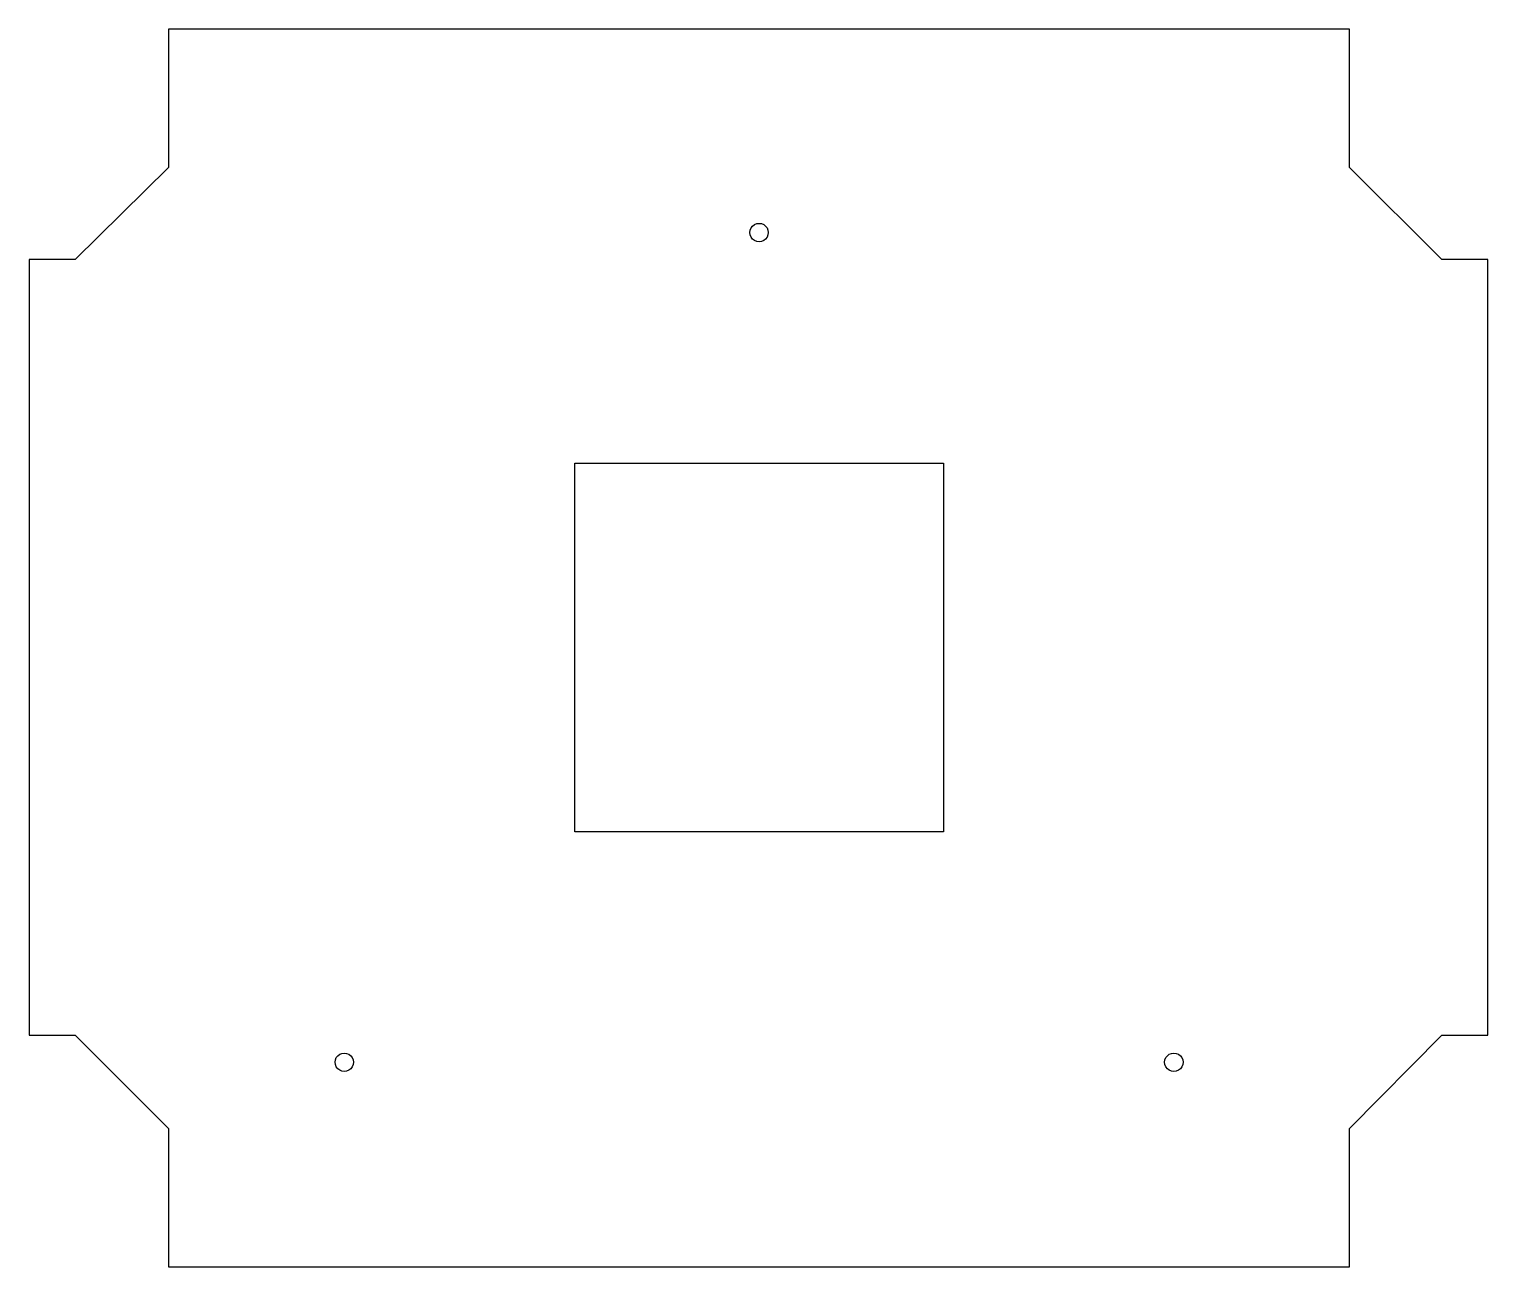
# Model space of a CAD drawing. Header units: metres. Extents: x 1610 to 1927, y -440 to -171.
import ezdxf

# ---------------------------------------------------------------- set-up
doc = ezdxf.new("R2010")
doc.units = ezdxf.units.M

msp = doc.modelspace()

# ---------------------------------------------------------------- linework, layer by layer
at = {"layer": 'Layer0'}
for points in [[(1610.47, -221.1, 0), (1610.47, -389.35, 0), (1620.47, -389.35, 0), (1640.72, -409.6, 0), (1640.72, -439.6, 0), (1896.97, -439.6, 0), (1896.97, -409.6, 0), (1916.98, -389.35, 0), (1926.97, -389.35, 0), (1926.97, -221.1, 0), (1916.97, -221.1, 0), (1896.97, -201.1, 0), (1896.97, -171.1, 0), (1640.72, -171.1, 0), (1640.72, -201.1, 0), (1620.47, -221.1, 0), (1610.47, -221.1, 0)], [(1770.78, -215.74, 0), (1770.58, -216.22, 0), (1770.26, -216.64, 0), (1769.85, -216.96, 0), (1769.36, -217.16, 0), (1768.85, -217.22, 0), (1768.33, -217.16, 0), (1767.85, -216.96, 0), (1767.43, -216.64, 0), (1767.11, -216.22, 0), (1766.91, -215.74, 0), (1766.85, -215.22, 0), (1766.91, -214.71, 0), (1767.11, -214.22, 0), (1767.43, -213.81, 0), (1767.85, -213.49, 0), (1768.33, -213.29, 0), (1768.85, -213.22, 0), (1769.36, -213.29, 0), (1769.85, -213.49, 0), (1770.26, -213.81, 0), (1770.58, -214.22, 0), (1770.78, -214.71, 0), (1770.85, -215.22, 0), (1770.78, -215.74, 0)], [(1728.85, -265.22, 0), (1808.85, -265.22, 0), (1808.85, -345.22, 0), (1728.85, -345.22, 0), (1728.85, -265.22, 0)], [(1676.91, -395.74, 0), (1676.85, -395.22, 0), (1676.91, -394.71, 0), (1677.11, -394.22, 0), (1677.43, -393.81, 0), (1677.85, -393.49, 0), (1678.33, -393.29, 0), (1678.85, -393.22, 0), (1679.36, -393.29, 0), (1679.85, -393.49, 0), (1680.26, -393.81, 0), (1680.58, -394.22, 0), (1680.78, -394.71, 0), (1680.85, -395.22, 0), (1680.78, -395.74, 0), (1680.58, -396.22, 0), (1680.26, -396.64, 0), (1679.85, -396.96, 0), (1679.36, -397.16, 0), (1678.85, -397.22, 0), (1678.33, -397.16, 0), (1677.85, -396.96, 0), (1677.43, -396.64, 0), (1677.11, -396.22, 0), (1676.91, -395.74, 0)], [(1860.78, -394.71, 0), (1860.85, -395.22, 0), (1860.78, -395.74, 0), (1860.58, -396.22, 0), (1860.26, -396.64, 0), (1859.85, -396.96, 0), (1859.36, -397.16, 0), (1858.85, -397.22, 0), (1858.33, -397.16, 0), (1857.85, -396.96, 0), (1857.43, -396.64, 0), (1857.11, -396.22, 0), (1856.91, -395.74, 0), (1856.85, -395.22, 0), (1856.91, -394.71, 0), (1857.11, -394.22, 0), (1857.43, -393.81, 0), (1857.85, -393.49, 0), (1858.33, -393.29, 0), (1858.85, -393.22, 0), (1859.36, -393.29, 0), (1859.85, -393.49, 0), (1860.26, -393.81, 0), (1860.58, -394.22, 0), (1860.78, -394.71, 0)]]:
    msp.add_polyline3d(points, dxfattribs=at)

doc.saveas('drawing.dxf')
